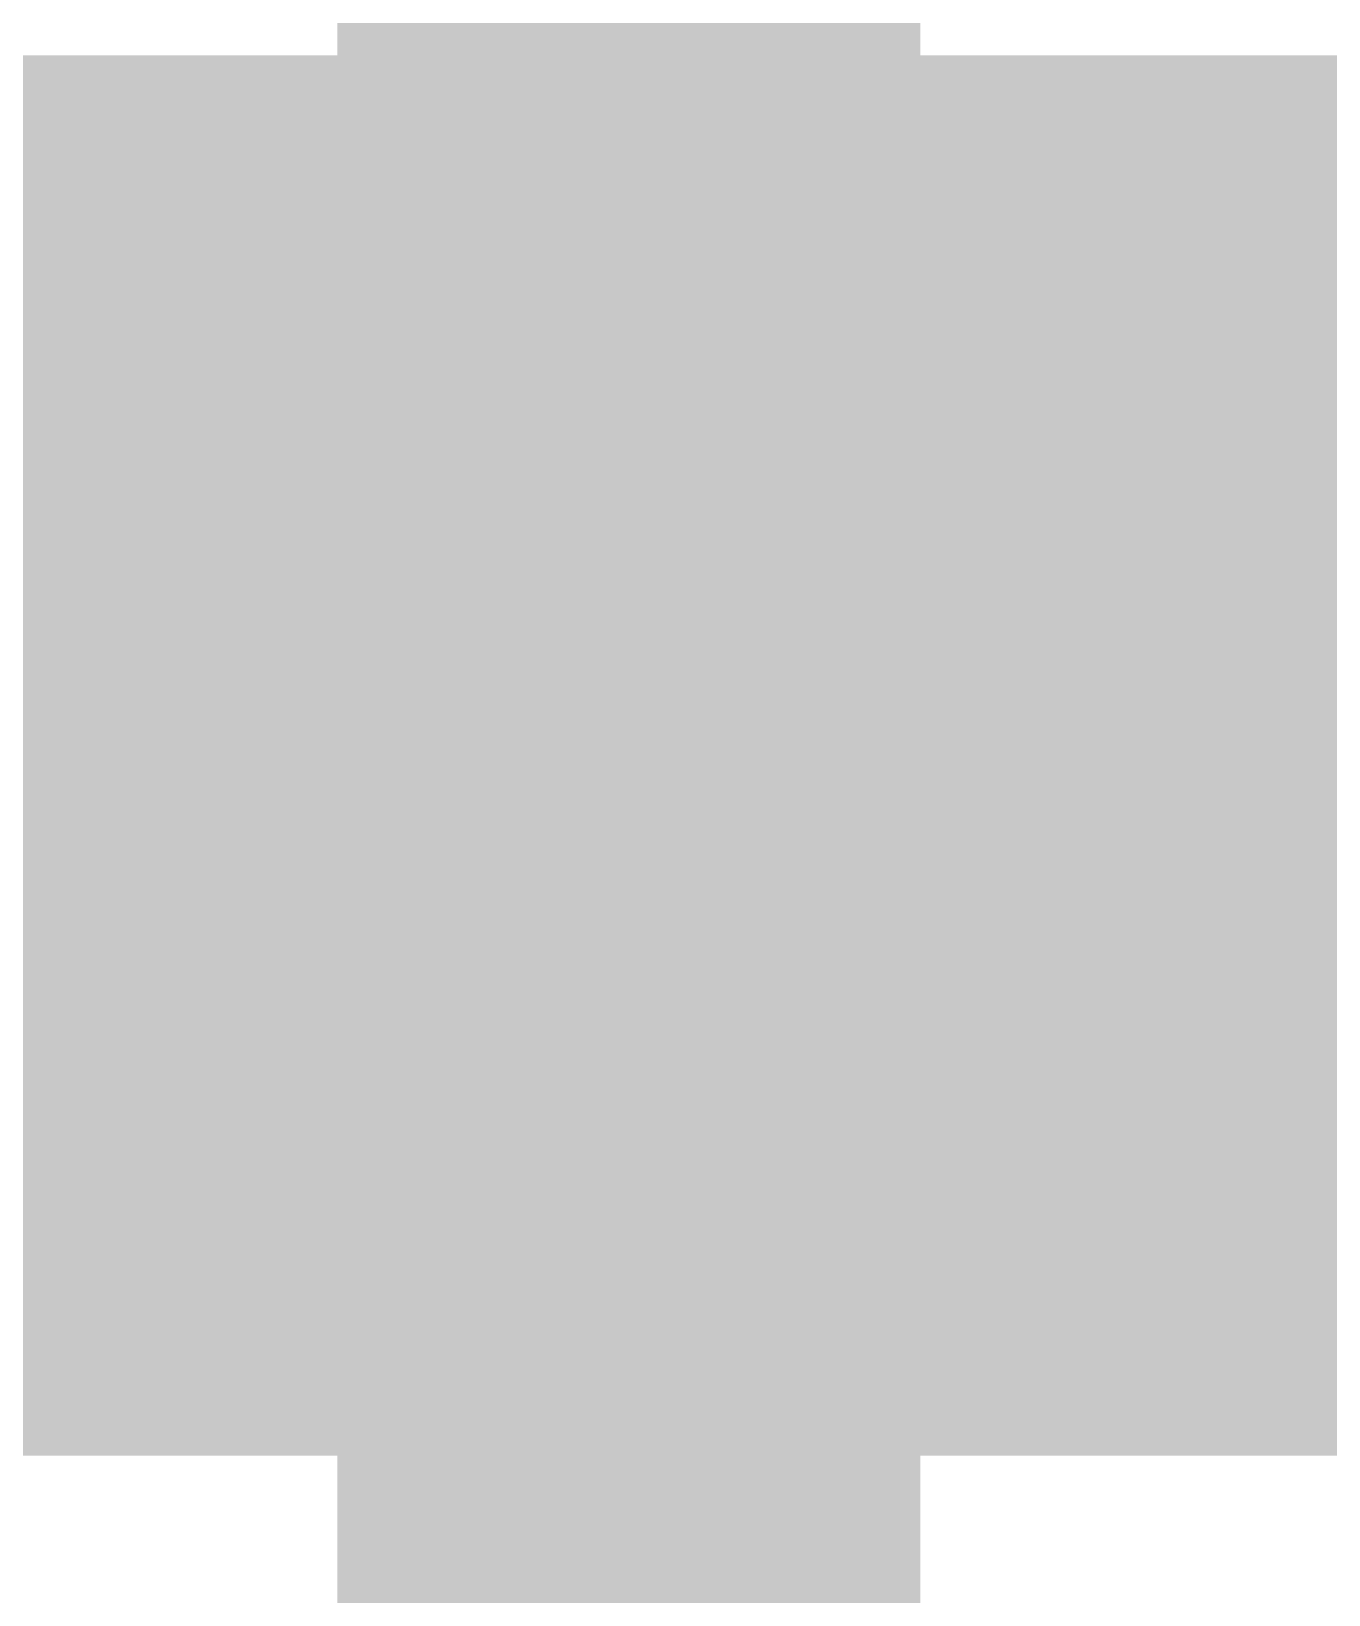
# Model space of a CAD drawing. Header units: inches. Extents: x 1.1 to 79.5, y 1.1 to 66.4.
# Drawn here: x 60.738 to 61.85, y 58.031 to 59.371 of the extents above; entities that cross this region are included whole.
import ezdxf

# ---------------------------------------------------------------- set-up
doc = ezdxf.new("R2010")
doc.units = ezdxf.units.IN
doc.layers.add('Top Layer', color=1, linetype='Continuous')

# ---------------------------------------------------------------- blocks, each defined once
blk = doc.blocks.new('SMD_CAP_10_10_5_3')
at = {"layer": 'Top Layer'}
blk.add_hatch(color=1, dxfattribs=at).paths.add_polyline_path([(2.4, 0.6), (6.2, 0.6), (6.2, -0.6), (2.4, -0.6)])

msp = doc.modelspace()

# ---------------------------------------------------------------- linework, layer by layer
at = {"layer": 'Top Layer', "const_width": 0.5}
for points in [[(61.25, 58.75), (61.25, 60.75)], [(61.25, 55.825), (61.25, 58.75)]]:
    msp.add_lwpolyline(points, dxfattribs=at)
at = {"layer": 'Top Layer', "const_width": 0.25}
msp.add_lwpolyline([(61.125, 58.75, 1), (61.375, 58.75, 1)], format="xyb", close=True, dxfattribs=at)
msp.add_lwpolyline([(61.125, 58.75, 1), (61.375, 58.75, 1)], format="xyb", close=True, dxfattribs=at)

# ---------------------------------------------------------------- block references
msp.add_blockref('SMD_CAP_10_10_5_3', (56.95, 58.75))

doc.saveas('drawing.dxf')
